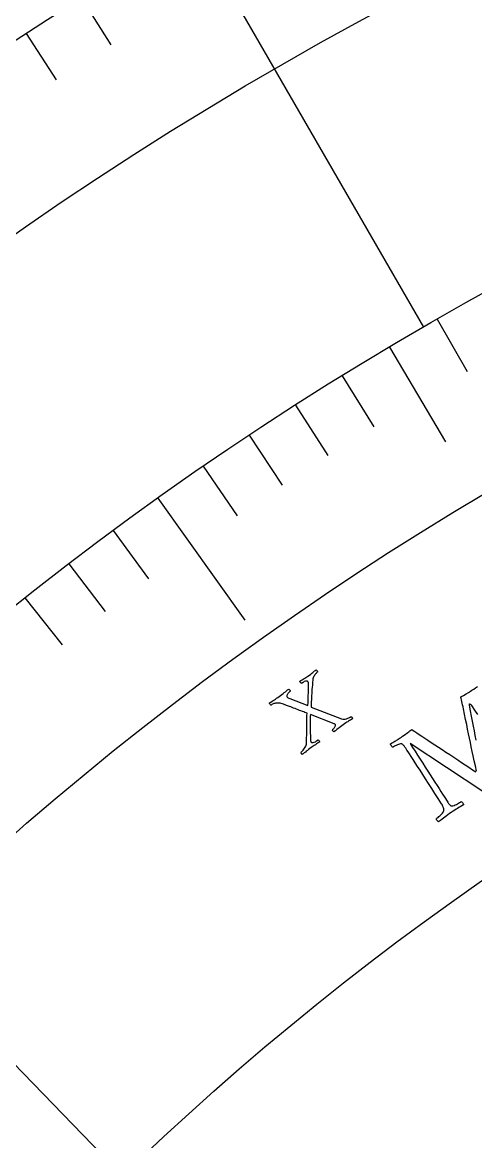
# Model space of a CAD drawing. Header units: millimetres. Extents: x -76 to 76, y -76 to 86.
# Drawn here: x -37.53 to -29.26, y 37.46 to 57.89 of the extents above; entities that cross this region are included whole.
import ezdxf

# ---------------------------------------------------------------- set-up
doc = ezdxf.new("R2010")
doc.units = ezdxf.units.MM
for name, color, linetype in [('ENGRAVE', 7, 'Continuous'), ('ENGRAVE_FINE', 8, 'Continuous'), ('TEXT', 5, 'Continuous')]:
    doc.layers.add(name, color=color, linetype=linetype)

msp = doc.modelspace()

# ---------------------------------------------------------------- linework, layer by layer
at = {"layer": 'ENGRAVE'}
for points in [[(-34.39, 59.5652), (-30.21, 52.3253)], [(-30.8292, 51.9629), (-29.8054, 50.2373)], [(-35.0576, 49.2091), (-33.4701, 46.9808)], [(-42.0477, 43.3886), (-35.7009, 36.8394)]]:
    msp.add_lwpolyline(points, dxfattribs=at)
for radius in [74.48, 74.48, 72.485, 68.78, 68.78, 65.854, 60.42, 60.42, 57.228, 51.3, 51.3]:
    msp.add_circle((0, 0), radius, dxfattribs=at)
at = {"layer": 'ENGRAVE_FINE'}
for points in [[(-36.4478, 58.3287), (-35.9162, 57.478)], [(-37.4603, 57.6838), (-36.9139, 56.8424)], [(-29.9574, 52.4703), (-29.4148, 51.5199)], [(-31.6926, 51.4408), (-31.1185, 50.509)], [(-32.5474, 50.9043), (-31.9578, 49.9822)], [(-33.3933, 50.3534), (-32.7884, 49.4413)], [(-34.2301, 49.7883), (-33.6101, 48.8865)], [(-35.8756, 48.616), (-35.2258, 47.7354)], [(-36.6837, 48.0092), (-36.0193, 47.1396)], [(-37.4819, 47.3887), (-36.803, 46.5303)]]:
    msp.add_lwpolyline(points, dxfattribs=at)
at = {"layer": 'TEXT'}
msp.add_lwpolyline([(-32.8418, 45.5889), (-32.817, 45.6069), (-32.7934, 45.6245), (-32.7711, 45.6415), (-32.75, 45.658), (-32.7296, 45.6742), (-32.7093, 45.6901), (-32.6891, 45.7058), (-32.669, 45.7213), (-32.6653, 45.7187), (-32.6609, 45.7144), (-32.6559, 45.7085), (-32.6502, 45.701), (-32.6453, 45.6934), (-32.6426, 45.6874), (-32.6422, 45.683), (-32.6439, 45.6802), (-32.6493, 45.676), (-32.6557, 45.6705), (-32.6629, 45.6636), (-32.6711, 45.6554), (-32.6793, 45.6464), (-32.6867, 45.6369), (-32.6932, 45.6269), (-32.6989, 45.6166), (-32.7026, 45.6061), (-32.7035, 45.5961), (-32.7014, 45.5865), (-32.6963, 45.5772), (-32.6893, 45.5697), (-32.6793, 45.5625), (-32.6663, 45.5555), (-32.6504, 45.5489), (-32.3176, 45.4196), (-32.3159, 45.482), (-32.314, 45.5427), (-32.3118, 45.6017), (-32.3094, 45.659), (-32.3074, 45.7121), (-32.3063, 45.7584), (-32.3064, 45.7979), (-32.3074, 45.8306), (-32.308, 45.8355), (-32.309, 45.84), (-32.3104, 45.8442), (-32.3123, 45.8482), (-32.3142, 45.8515), (-32.3157, 45.8541), (-32.3168, 45.856), (-32.3175, 45.8571), (-32.3222, 45.8614), (-32.3292, 45.8646), (-32.3386, 45.8666), (-32.3504, 45.8675), (-32.3654, 45.8652), (-32.3844, 45.8577), (-32.4075, 45.8449), (-32.4346, 45.8269), (-32.4376, 45.8272), (-32.4415, 45.8296), (-32.4463, 45.8342), (-32.4519, 45.8409), (-32.4574, 45.8483), (-32.4616, 45.8549), (-32.4645, 45.8606), (-32.4662, 45.8655), (-32.4452, 45.8784), (-32.4254, 45.8904), (-32.4068, 45.9018), (-32.3895, 45.9124), (-32.3724, 45.923), (-32.3548, 45.9345), (-32.3365, 45.9468), (-32.3176, 45.9599), (-32.2917, 45.9783), (-32.2682, 45.9956), (-32.2471, 46.0117), (-32.2284, 46.0267), (-32.2116, 46.0404), (-32.1962, 46.0528), (-32.1824, 46.0639), (-32.17, 46.0738), (-32.1664, 46.0713), (-32.1623, 46.0676), (-32.1577, 46.0627), (-32.1527, 46.0566), (-32.1482, 46.0499), (-32.1453, 46.0434), (-32.144, 46.0371), (-32.1444, 46.031), (-32.1481, 46.028), (-32.1535, 46.0232), (-32.1607, 46.0166), (-32.1697, 46.008), (-32.1794, 45.9978), (-32.1889, 45.9862), (-32.1982, 45.9732), (-32.2073, 45.9587), (-32.2154, 45.9429), (-32.2219, 45.9261), (-32.2267, 45.9083), (-32.2298, 45.8894), (-32.2338, 45.841), (-32.2375, 45.7959), (-32.241, 45.7541), (-32.2443, 45.7155), (-32.2472, 45.6787), (-32.2498, 45.6418), (-32.2519, 45.605), (-32.2536, 45.5682), (-32.255, 45.5297), (-32.2564, 45.4878), (-32.2578, 45.4425), (-32.2591, 45.3939), (-31.7046, 45.1803), (-31.6839, 45.1744), (-31.6621, 45.1725), (-31.6391, 45.1744), (-31.6149, 45.1803), (-31.5912, 45.1887), (-31.5694, 45.198), (-31.5497, 45.2083), (-31.5319, 45.2195), (-31.5277, 45.2173), (-31.5233, 45.2135), (-31.5186, 45.208), (-31.5137, 45.2008), (-31.5092, 45.1936), (-31.5059, 45.1879), (-31.5039, 45.1837), (-31.503, 45.1811), (-31.5235, 45.1688), (-31.5426, 45.1573), (-31.5602, 45.1468), (-31.5764, 45.1371), (-31.5925, 45.1272), (-31.61, 45.116), (-31.6289, 45.1033), (-31.6491, 45.0893), (-31.6767, 45.0697), (-31.7023, 45.0511), (-31.7259, 45.0336), (-31.7474, 45.017), (-31.7688, 45.0003), (-31.792, 44.9821), (-31.8169, 44.9626), (-31.8436, 44.9417), (-31.8485, 44.9435), (-31.8537, 44.9471), (-31.8592, 44.9527), (-31.865, 44.9601), (-31.8699, 44.9677), (-31.8725, 44.9737), (-31.873, 44.9781), (-31.8713, 44.9809), (-31.8667, 44.9846), (-31.8611, 44.9897), (-31.8546, 44.9963), (-31.8471, 45.0043), (-31.8396, 45.0133), (-31.8327, 45.0227), (-31.8265, 45.0325), (-31.821, 45.0428), (-31.817, 45.0527), (-31.8155, 45.0617), (-31.8163, 45.0695), (-31.8196, 45.0764), (-31.8208, 45.0778), (-31.8225, 45.0793), (-31.8246, 45.0809), (-31.8271, 45.0826), (-31.8299, 45.0841), (-31.8325, 45.0854), (-31.835, 45.0863), (-31.8375, 45.0868), (-32.2744, 45.2608), (-32.2752, 45.2288), (-32.2759, 45.1952), (-32.2763, 45.16), (-32.2765, 45.1232), (-32.2766, 45.0859), (-32.2765, 45.0491), (-32.2764, 45.0127), (-32.2761, 44.9768), (-32.2757, 44.9422), (-32.2751, 44.9099), (-32.2742, 44.8799), (-32.2731, 44.8522), (-32.2719, 44.8277), (-32.2708, 44.8073), (-32.2698, 44.7911), (-32.2689, 44.7791), (-32.2686, 44.7769), (-32.2681, 44.7743), (-32.2676, 44.7713), (-32.2671, 44.7677), (-32.2662, 44.764), (-32.2649, 44.7603), (-32.2631, 44.7567), (-32.2608, 44.7532), (-32.2549, 44.7481), (-32.2463, 44.7454), (-32.2348, 44.7451), (-32.2207, 44.7472), (-32.2035, 44.7526), (-32.1832, 44.7623), (-32.1596, 44.7763), (-32.1327, 44.7945), (-32.1284, 44.7925), (-32.1237, 44.7889), (-32.1185, 44.7838), (-32.1129, 44.7771), (-32.1078, 44.7703), (-32.1043, 44.7648), (-32.1024, 44.7605), (-32.102, 44.7575), (-32.1217, 44.7453), (-32.1416, 44.733), (-32.1616, 44.7204), (-32.1817, 44.7076), (-32.2016, 44.6946), (-32.2212, 44.6815), (-32.2404, 44.6682), (-32.2593, 44.6548), (-32.2845, 44.6364), (-32.3077, 44.619), (-32.3287, 44.6028), (-32.3476, 44.5877), (-32.3657, 44.5729), (-32.384, 44.5579), (-32.4025, 44.5424), (-32.4214, 44.5266), (-32.4253, 44.5298), (-32.4294, 44.5344), (-32.4335, 44.5403), (-32.4377, 44.5476), (-32.4415, 44.5549), (-32.4443, 44.5606), (-32.4461, 44.5648), (-32.4469, 44.5675), (-32.4429, 44.5708), (-32.4366, 44.5769), (-32.4278, 44.5856), (-32.4166, 44.597), (-32.4043, 44.6104), (-32.3923, 44.6252), (-32.3805, 44.6415), (-32.3689, 44.6592), (-32.3588, 44.6775), (-32.3514, 44.6959), (-32.3469, 44.7143), (-32.345, 44.7326), (-32.3436, 44.7834), (-32.3423, 44.8319), (-32.3413, 44.8782), (-32.3404, 44.9222), (-32.3396, 44.9651), (-32.339, 45.008), (-32.3384, 45.051), (-32.338, 45.094), (-32.3376, 45.1379), (-32.3369, 45.1837), (-32.3361, 45.2313), (-32.3351, 45.2807), (-32.3529, 45.2881), (-32.3729, 45.2961), (-32.3951, 45.3049), (-32.4195, 45.3142), (-32.4453, 45.3241), (-32.4715, 45.3343), (-32.4983, 45.3447), (-32.5255, 45.3555), (-32.5526, 45.3661), (-32.5788, 45.3764), (-32.6042, 45.3861), (-32.6288, 45.3954), (-32.6518, 45.4041), (-32.6727, 45.412), (-32.6913, 45.419), (-32.7078, 45.4252), (-32.7213, 45.4303), (-32.731, 45.4339), (-32.7367, 45.4361), (-32.7387, 45.4369), (-32.7621, 45.446), (-32.784, 45.4534), (-32.8042, 45.459), (-32.8228, 45.463), (-32.8408, 45.4654), (-32.8594, 45.4666), (-32.8787, 45.4666), (-32.8985, 45.4654), (-32.9117, 45.4637), (-32.9249, 45.4608), (-32.9383, 45.4567), (-32.9516, 45.4513), (-32.9641, 45.4455), (-32.9748, 45.44), (-32.9838, 45.4349), (-32.991, 45.4301), (-32.9942, 45.4294), (-32.9983, 45.4312), (-33.0031, 45.4356), (-33.0088, 45.4427), (-33.0139, 45.4506), (-33.0174, 45.4576), (-33.0192, 45.4637), (-33.0193, 45.469), (-32.9943, 45.486), (-32.9711, 45.5015), (-32.9497, 45.5157), (-32.9301, 45.5283), (-32.9105, 45.5411), (-32.8893, 45.5554), (-32.8664, 45.5714), (-32.8418, 45.5889)], close=True, dxfattribs=at)
for points in [[(-29.2423, 44.2249), (-29.2632, 44.3225), (-29.283, 44.4151), (-29.3018, 44.5028), (-29.3196, 44.5856), (-29.3367, 44.666), (-29.3536, 44.7465), (-29.3703, 44.8271), (-29.3868, 44.9079), (-29.4036, 44.9908), (-29.4213, 45.0779), (-29.4398, 45.1693), (-29.4593, 45.2648), (-29.4657, 45.2967), (-29.4726, 45.3298), (-29.48, 45.3642), (-29.4877, 45.3999), (-29.4954, 45.4349), (-29.5027, 45.4676), (-29.5096, 45.4978), (-29.5161, 45.5256), (-29.5216, 45.5489), (-29.5255, 45.5656), (-29.5279, 45.5755), (-29.5286, 45.5789), (-29.4772, 45.6081), (-29.431, 45.6351), (-29.39, 45.6598), (-29.3542, 45.6822), (-29.3246, 45.7014), (-29.2934, 45.722), (-29.2605, 45.744), (-29.226, 45.7674)], [(-29.2162, 45.2586), (-29.2715, 45.3379), (-29.3289, 45.4199), (-29.3317, 45.4236), (-29.3359, 45.4284), (-29.3416, 45.4341), (-29.3486, 45.4408), (-29.3561, 45.4467), (-29.3631, 45.4499), (-29.3694, 45.4504), (-29.3752, 45.4482), (-29.377, 45.4457), (-29.3777, 45.4412), (-29.3776, 45.4346), (-29.3765, 45.4259), (-29.3573, 45.3254), (-29.3388, 45.2287), (-29.3208, 45.1359), (-29.3034, 45.0468), (-29.2865, 44.9604), (-29.2698, 44.8755), (-29.2534, 44.7922)], [(-29.1257, 43.8544), (-30.4553, 44.7284), (-30.4098, 44.659), (-30.3639, 44.5883), (-30.3174, 44.5164), (-30.2706, 44.4432), (-30.2237, 44.37), (-30.1775, 44.2979), (-30.1318, 44.227), (-30.0868, 44.1572), (-30.0431, 44.0897), (-30.0017, 44.0256), (-29.9626, 43.9647), (-29.9257, 43.9072), (-29.8917, 43.854), (-29.8612, 43.8063), (-29.8342, 43.7639), (-29.8107, 43.727), (-29.7914, 43.6967), (-29.7769, 43.6741), (-29.7674, 43.6593), (-29.7628, 43.6522), (-29.7574, 43.6446), (-29.7516, 43.6369), (-29.7452, 43.6289), (-29.7382, 43.6207), (-29.7311, 43.6128), (-29.7241, 43.6057), (-29.7174, 43.5995), (-29.7108, 43.5942), (-29.701, 43.5906), (-29.6878, 43.5904), (-29.6713, 43.5936), (-29.6516, 43.6002), (-29.6304, 43.6089), (-29.6095, 43.6183), (-29.5889, 43.6285), (-29.5686, 43.6394), (-29.5505, 43.6497), (-29.5363, 43.6578), (-29.5261, 43.6638), (-29.5199, 43.6677), (-29.5128, 43.665), (-29.5058, 43.6594), (-29.4988, 43.6511), (-29.4919, 43.64), (-29.4859, 43.6288), (-29.4814, 43.62), (-29.4786, 43.6135), (-29.4774, 43.6095), (-29.5084, 43.5915), (-29.5372, 43.5749), (-29.5637, 43.5595), (-29.5881, 43.5454), (-29.6126, 43.5307), (-29.6398, 43.5137), (-29.6696, 43.4943), (-29.702, 43.4724), (-29.7362, 43.4487), (-29.7672, 43.4266), (-29.7951, 43.406), (-29.8197, 43.387), (-29.8442, 43.3678), (-29.8715, 43.3464), (-29.9015, 43.3228), (-29.9343, 43.2971), (-29.9376, 43.2996), (-29.9423, 43.3041), (-29.9485, 43.3108), (-29.9561, 43.3196), (-29.9636, 43.3293), (-29.9693, 43.3387), (-29.9732, 43.3477), (-29.9753, 43.3564), (-29.9677, 43.3621), (-29.9574, 43.3703), (-29.9445, 43.3812), (-29.9289, 43.3947), (-29.9122, 43.4098), (-29.896, 43.4252), (-29.8803, 43.4411), (-29.865, 43.4574), (-29.8519, 43.4731), (-29.8426, 43.4869), (-29.8371, 43.4989), (-29.8353, 43.509), (-29.836, 43.5245), (-29.8383, 43.5394), (-29.8422, 43.5538), (-29.8477, 43.5677), (-29.8544, 43.5819), (-29.8623, 43.597), (-29.8713, 43.6132), (-29.8813, 43.6304), (-29.9416, 43.7251), (-30.0007, 43.8178), (-30.0586, 43.9086), (-30.1154, 43.9974), (-30.1703, 44.083), (-30.2224, 44.164), (-30.2717, 44.2405), (-30.3184, 44.3124), (-30.3615, 44.3787), (-30.4005, 44.4387), (-30.4352, 44.4921), (-30.4656, 44.5391), (-30.4911, 44.5783), (-30.5107, 44.6085), (-30.5245, 44.6295), (-30.5325, 44.6415), (-30.5405, 44.653), (-30.5484, 44.6642), (-30.5563, 44.675), (-30.5641, 44.6854), (-30.572, 44.6952), (-30.5803, 44.7039), (-30.5889, 44.7117), (-30.5978, 44.7185), (-30.6059, 44.722), (-30.6171, 44.7228), (-30.6314, 44.7209), (-30.6489, 44.7163), (-30.6678, 44.7099), (-30.6866, 44.7028), (-30.7054, 44.695), (-30.724, 44.6865), (-30.7411, 44.6782), (-30.7552, 44.6709), (-30.7662, 44.6648), (-30.7742, 44.6598), (-30.7764, 44.6609), (-30.7808, 44.6658), (-30.7873, 44.6745), (-30.7961, 44.6869), (-30.8047, 44.6997), (-30.8107, 44.7093), (-30.8142, 44.7158), (-30.8151, 44.7191), (-30.7907, 44.7344), (-30.7687, 44.748), (-30.7491, 44.7599), (-30.732, 44.7701), (-30.7161, 44.7795), (-30.7003, 44.789), (-30.6846, 44.7987), (-30.669, 44.8085), (-30.6524, 44.8192), (-30.6337, 44.8315), (-30.613, 44.8454), (-30.5901, 44.8609), (-30.5901, 44.8609), (-30.5639, 44.8791), (-30.5395, 44.8965), (-30.5171, 44.9132), (-30.4965, 44.9292), (-30.4773, 44.9445), (-30.4588, 44.9591), (-30.441, 44.973), (-30.4239, 44.9862), (-30.4003, 44.9685), (-30.3702, 44.9472), (-30.3333, 44.9222), (-30.2899, 44.8934), (-30.2411, 44.8615), (-30.188, 44.8267), (-30.1308, 44.7891), (-30.0693, 44.7487), (-30.0048, 44.7063), (-29.9382, 44.6627), (-29.8695, 44.618), (-29.7988, 44.5721), (-29.7273, 44.5255), (-29.6563, 44.4788), (-29.5856, 44.432), (-29.5154, 44.3851), (-29.4467, 44.3389), (-29.3807, 44.2942), (-29.3173, 44.251), (-29.2566, 44.2093)]]:
    msp.add_lwpolyline(points, dxfattribs=at)

doc.saveas('drawing.dxf')
